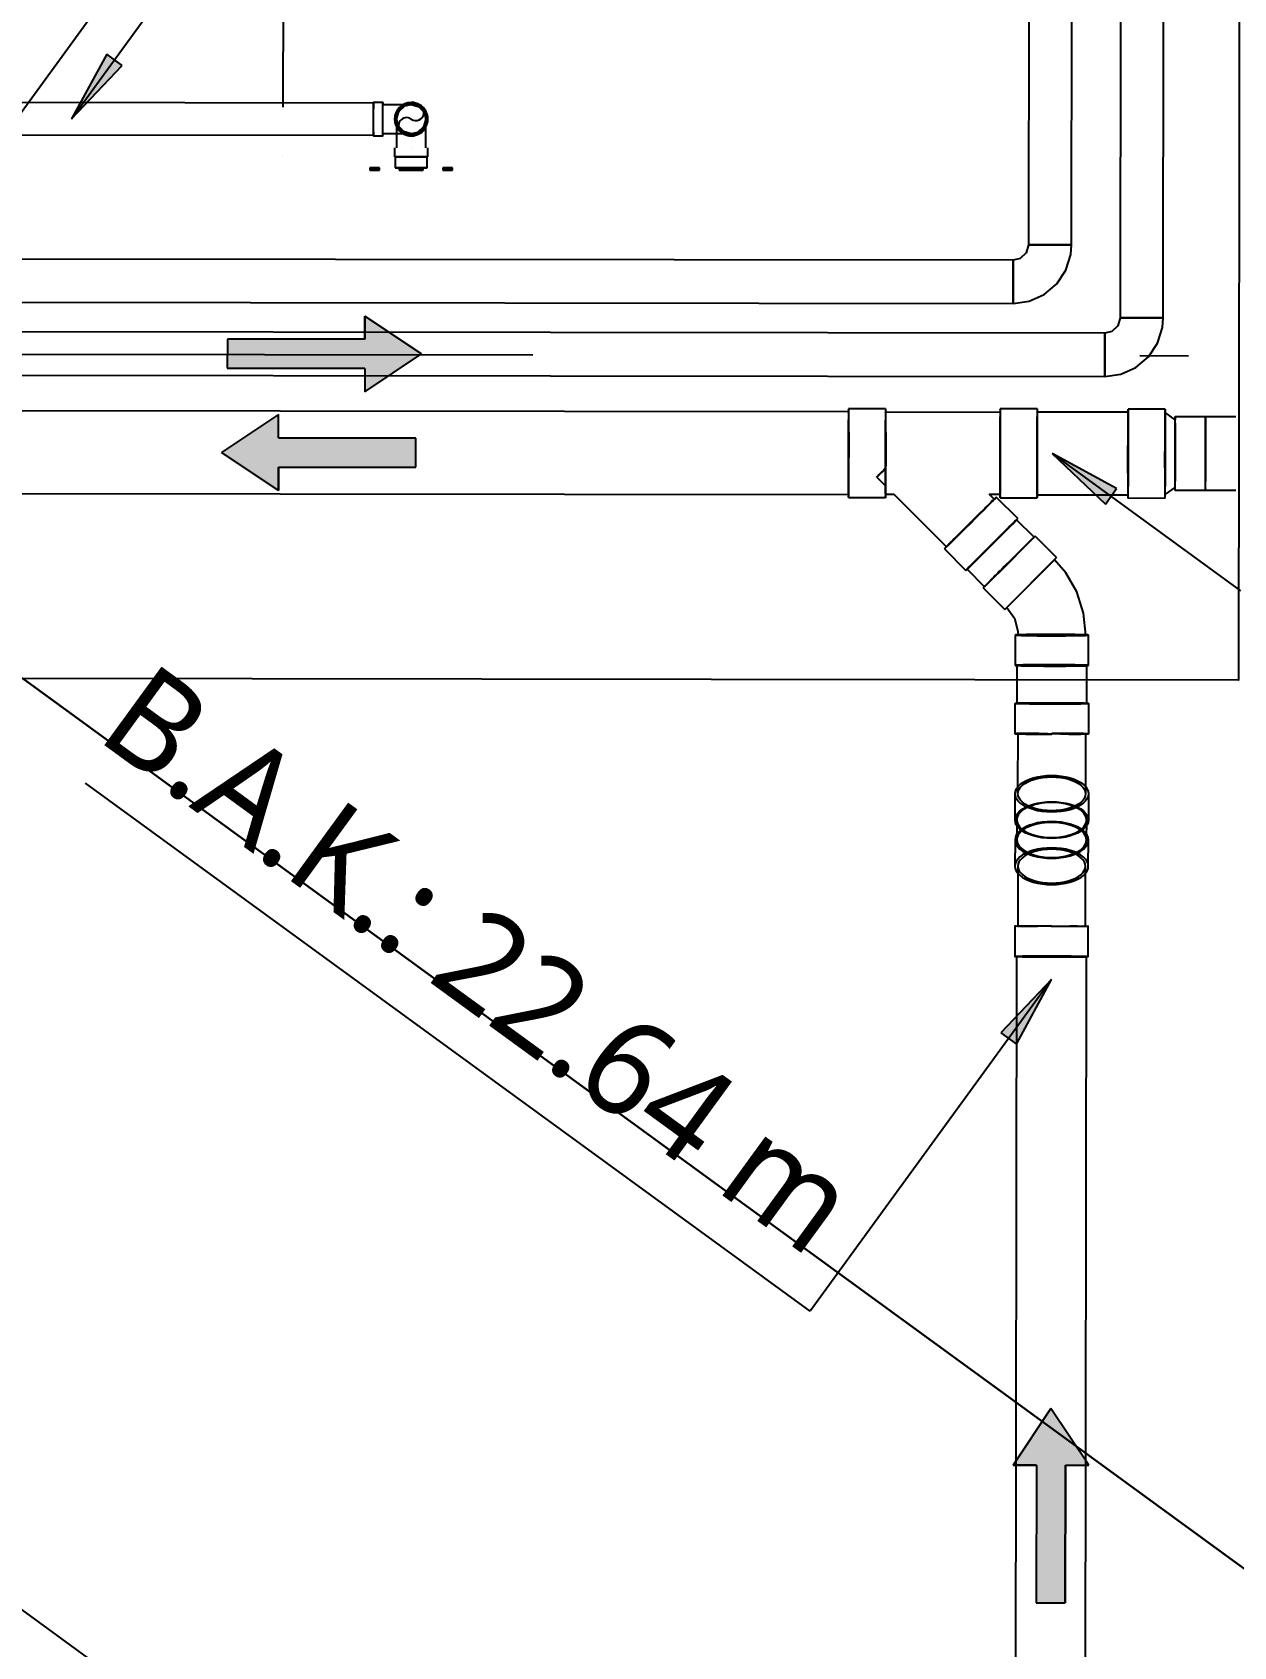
# Model space of a CAD drawing. Header units: millimetres. Extents: x 400382 to 401500, y 4543975 to 4544133.
# Drawn here: x 400856.154 to 400858.628, y 4544068.61 to 4544071.933 of the extents above; entities that cross this region are included whole.
import ezdxf

# ---------------------------------------------------------------- set-up
doc = ezdxf.new("R2010")
doc.units = ezdxf.units.MM
for name, pattern in [('ACAD_ISO05W100', [33, 24, -3, 0, -3, 0, -3]), ('AKS', [3, 2.5, -0.25, 0, -0.25]), ('CENTER', [2, 1.25, -0.25, 0.25, -0.25]), ('DASHDOT2', [0.5, 0.25, -0.125, 0, -0.125])]:
    doc.linetypes.add(name, pattern=pattern)
for name, color, linetype in [('aks prota', 2, 'AKS'), ('iderzi_PROTA', 3, 'Continuous'), ('kiriş prota', 6, 'Continuous'), ('kolon tarama prota', 252, 'Continuous'), ('merdiven prota', 2, 'Continuous'), ('PRT-AL-TUNEL_EKSENI', 14, 'DASHDOT2'), ('skesit prota', 7, 'Continuous'), ('TARAMA', 8, 'Continuous')]:
    doc.layers.add(name, color=color, linetype=linetype)
doc.styles.add('Segoe UI Light_1', font='', dxfattribs={"height": 200})
doc.styles.get('Segoe UI Light_1').set_extended_font_data('Segoe UI Light')

# ---------------------------------------------------------------- blocks, each defined once
blk = doc.blocks.new('Flow Direction - Flow Direction _25mm_-1035271-_17_70 m  ARA KAT')
at = {"layer": 'TARAMA'}
blk.add_hatch(color=256, dxfattribs=at).paths.add_polyline_path([(0, 0), (-117, -78), (-117, -30), (-400, -30), (-400, 30), (-117, 30), (-117, 78)], flags=0)
for p, q in [((0, 0), (-117, 78)), ((-117, 78), (-117, 30)), ((-117, 78), (0, 0)), ((-117, 30), (-117, 78)), ((-117, 30), (-400, 30)), ((-400, 30), (-400, -30)), ((-117, 30), (-400, 30)), ((-400, 30), (-400, -30)), ((-117, -78), (0, 0)), ((-117, -78), (0, 0)), ((-400, -30), (-117, -30)), ((-117, -30), (-400, -30)), ((-117, -30), (-117, -78)), ((-117, -30), (-117, -78))]:
    blk.add_line(p, q, dxfattribs=at)
blk = doc.blocks.new('17.60 mekanik')
at = {"layer": 'kolon tarama prota'}
for points in [[(144676.09, 61564.79), (144686.5, 61575.77), (144683.31, 61578.09)], [(144878.06, 61496.15), (144889.04, 61485.74), (144891.36, 61488.93)], [(144878.08, 61387.86), (144867.66, 61376.89), (144870.86, 61374.57)]]:
    blk.add_hatch(color=256, dxfattribs=at).paths.add_polyline_path(points, flags=0)
for p, q in [((144892.02, 62434.13), (144892.02, 61524.06)), ((144900.91, 61524.06), (144900.91, 62434.13)), ((144873.13, 62415.24), (144873.13, 61539.06)), ((144882.02, 61539.06), (144882.02, 62415.24)), ((144676.09, 61564.79), (144715.6, 61619.17)), ((144640.54, 61531.46), (144687.31, 61595.84)), ((144683.31, 61578.09), (144676.09, 61564.79)), ((144686.5, 61575.77), (144683.31, 61578.09)), ((144676.09, 61564.79), (144686.5, 61575.77)), ((144738.25, 61568.09), (144631.81, 61568.09)), ((144740.16, 61568.23), (144738.25, 61568.23)), ((144631.81, 61561.49), (144738.25, 61561.49)), ((144738.25, 61561.36), (144740.16, 61561.36)), ((144742.6, 61558.92), (144742.6, 61557.01)), ((144742.73, 61557.01), (144742.73, 61554.79)), ((144746.03, 61557.01), (144742.73, 61557.01)), ((144742.73, 61557.01), (144746.03, 61557.01)), ((144746.03, 61558.92), (144746.03, 61558.92)), ((144746.03, 61558.92), (144746.03, 61558.92)), ((144746.03, 61558.92), (144746.03, 61558.92)), ((144746.03, 61558.92), (144746.03, 61558.92)), ((144749.33, 61557.01), (144746.03, 61557.01)), ((144746.03, 61557.01), (144749.33, 61557.01)), ((144746.03, 61557.01), (144746.03, 61557.01)), ((144746.03, 61557.01), (144746.03, 61557.01)), ((144749.33, 61554.79), (144749.33, 61557.01)), ((144749.46, 61557.01), (144749.46, 61558.92)), ((144737.53, 61554.79), (144737.53, 61554.29)), ((144737.53, 61554.79), (144739.53, 61554.79)), ((144739.53, 61554.79), (144737.53, 61554.79)), ((144737.53, 61554.29), (144739.53, 61554.29)), ((144739.53, 61554.29), (144737.53, 61554.29)), ((144739.53, 61554.29), (144739.53, 61554.79)), ((144746.03, 61554.79), (144742.73, 61554.79)), ((144742.73, 61554.79), (144746.03, 61554.79)), ((144743.53, 61554.79), (144743.53, 61554.29)), ((144743.53, 61554.79), (144748.53, 61554.79)), ((144748.53, 61554.79), (144743.53, 61554.79)), ((144743.53, 61554.29), (144748.53, 61554.29)), ((144748.53, 61554.29), (144743.53, 61554.29)), ((144749.33, 61554.79), (144746.03, 61554.79)), ((144746.03, 61554.79), (144749.33, 61554.79)), ((144748.53, 61554.29), (144748.53, 61554.79)), ((144752.53, 61554.79), (144752.53, 61554.29)), ((144752.53, 61554.79), (144754.53, 61554.79)), ((144754.53, 61554.79), (144752.53, 61554.79)), ((144752.53, 61554.29), (144754.53, 61554.29)), ((144754.53, 61554.29), (144752.53, 61554.29)), ((144754.53, 61554.29), (144754.53, 61554.79)), ((144873.13, 61539.06), (144877.58, 61539.06)), ((144877.58, 61539.06), (144873.13, 61539.06)), ((144882.02, 61539.06), (144873.13, 61539.06)), ((144873.13, 61539.06), (144882.02, 61539.06)), ((144877.58, 61539.06), (144882.02, 61539.06)), ((144882.02, 61539.06), (144877.58, 61539.06)), ((144869.98, 61535.9), (144485.52, 61535.9)), ((144869.98, 61535.9), (144869.98, 61531.46)), ((144869.98, 61531.46), (144869.98, 61535.9)), ((144869.98, 61527.01), (144869.98, 61535.9)), ((144869.98, 61535.9), (144869.98, 61527.01)), ((144869.98, 61531.46), (144869.98, 61527.01)), ((144869.98, 61527.01), (144869.98, 61531.46)), ((144485.52, 61527.01), (144869.98, 61527.01)), ((144896.47, 61524.06), (144892.02, 61524.06)), ((144892.02, 61524.06), (144896.47, 61524.06)), ((144900.91, 61524.06), (144892.02, 61524.06)), ((144892.02, 61524.06), (144900.91, 61524.06)), ((144900.91, 61524.06), (144896.47, 61524.06)), ((144896.47, 61524.06), (144900.91, 61524.06)), ((144888.87, 61520.9), (144601.1, 61520.9)), ((144888.87, 61520.9), (144888.87, 61516.46)), ((144888.87, 61516.46), (144888.87, 61520.9)), ((144888.87, 61512.01), (144888.87, 61520.9)), ((144888.87, 61520.9), (144888.87, 61512.01)), ((144888.87, 61516.46), (144888.87, 61512.01)), ((144888.87, 61512.01), (144888.87, 61516.46)), ((144601.1, 61512.01), (144888.87, 61512.01)), ((144836.16, 61504.65), (144498.25, 61504.65)), ((144843.78, 61505.31), (144836.16, 61505.31)), ((144867.38, 61504.57), (144843.78, 61504.57)), ((144875, 61505.31), (144867.38, 61505.31)), ((144893.71, 61504.65), (144875, 61504.65)), ((144901.33, 61505.31), (144893.71, 61505.31)), ((144903.39, 61503.11), (144901.33, 61504.57)), ((144909.64, 61503.7), (144903.39, 61503.7)), ((144915.89, 61503.7), (144909.64, 61503.7)), ((144878.06, 61496.15), (144889.04, 61485.74)), ((144891.36, 61488.93), (144878.06, 61496.15)), ((144878.06, 61496.15), (144916.89, 61467.94)), ((144841.98, 61491.23), (144843.78, 61489.44)), ((144843.83, 61493.03), (144843.72, 61493.03)), ((144498.25, 61487.65), (144836.16, 61487.65)), ((144843.78, 61487.74), (144845.47, 61487.74)), ((144845.47, 61487.74), (144856.33, 61476.88)), ((144865.15, 61487.74), (144867.38, 61487.74)), ((144866.17, 61486.72), (144865.15, 61487.74)), ((144875, 61487.65), (144893.71, 61487.65)), ((144889.04, 61485.74), (144891.36, 61488.93)), ((144901.33, 61487.74), (144903.39, 61489.2)), ((144903.39, 61488.6), (144909.64, 61488.6)), ((144909.64, 61488.6), (144915.89, 61488.6)), ((144836.16, 61487), (144843.78, 61487)), ((144871.01, 61482.72), (144866.59, 61487.14)), ((144867.38, 61487), (144875, 61487)), ((144893.71, 61487), (144901.33, 61487)), ((144874.36, 61478.88), (144870.76, 61482.47)), ((144874.6, 61479.12), (144863.93, 61468.45)), ((144863.93, 61468.45), (144874.6, 61479.12)), ((144879.02, 61474.7), (144874.6, 61479.12)), ((144855.91, 61476.46), (144860.33, 61472.04)), ((144879.02, 61474.7), (144868.35, 61464.03)), ((144868.35, 61464.03), (144879.02, 61474.7)), ((144878.6, 61474.28), (144868.77, 61464.45)), ((144868.77, 61464.45), (144878.6, 61474.28)), ((144860.58, 61472.29), (144864.17, 61468.69)), ((144863.93, 61468.45), (144868.35, 61464.03)), ((144870.53, 61458.75), (144870.53, 61452.51)), ((144885.63, 61452.51), (144885.63, 61458.75)), ((144870.88, 61452.51), (144870.88, 61444.69)), ((144885.28, 61444.69), (144885.28, 61452.51)), ((144828.45, 61319.55), (144679.15, 61428.02)), ((144870.88, 61420.68), (144870.88, 61416.59)), ((144885.28, 61416.59), (144885.28, 61420.68)), ((144870.53, 61416.59), (144870.53, 61411.18)), ((144885.63, 61411.18), (144885.63, 61416.59)), ((144870.53, 61398.83), (144870.53, 61392.58)), ((144885.63, 61392.58), (144885.63, 61398.83)), ((144870.88, 61392.58), (144870.87, 60900.74)), ((144885.27, 60900.74), (144885.28, 61392.58)), ((144878.08, 61387.86), (144828.45, 61319.55)), ((144878.08, 61387.86), (144867.66, 61376.89)), ((144870.86, 61374.57), (144878.08, 61387.86)), ((144867.66, 61376.89), (144870.86, 61374.57))]:
    blk.add_line(p, q, dxfattribs=at)
at = {"layer": 'kolon tarama prota', "extrusion": (0, 0, -1)}
for p, q in [((144870.53, 61438.44), (144870.53, 61444.69)), ((144885.63, 61444.69), (144885.63, 61438.44)), ((144870.53, 61420.68), (144870.53, 61426.09)), ((144885.63, 61426.09), (144885.63, 61420.68))]:
    blk.add_line(p, q, dxfattribs=at)
at = {"layer": 'kolon tarama prota', "flags": 128}
for points in [[(144740.16, 61567.81), (144742.47, 61567.81), (144744.4, 61567.81), (144745.65, 61567.81), (144746.03, 61567.81)], [(144743.01, 61564.79), (144743.48, 61566.4), (144744.73, 61567.51), (144746.03, 61567.81)], [(144746.03, 61567.81), (144747.64, 61567.35), (144748.75, 61566.1), (144749.05, 61564.79)], [(144743.01, 61564.79), (144743.01, 61564.32), (144743.01, 61562.99), (144743.01, 61561.01), (144743.01, 61558.92)], [(144746.03, 61561.78), (144744.42, 61562.24), (144743.31, 61563.49), (144743.01, 61564.79)], [(144749.05, 61564.79), (144748.58, 61563.19), (144747.33, 61562.07), (144746.03, 61561.78)], [(144749.05, 61558.92), (144749.05, 61561.22), (144749.05, 61563.16), (144749.05, 61564.41), (144749.05, 61564.79)], [(144746.03, 61561.78), (144745.56, 61561.78), (144744.23, 61561.78), (144742.24, 61561.78), (144740.16, 61561.78)], [(144873.13, 61539.06), (144872.67, 61537.41), (144871.41, 61536.25), (144869.98, 61535.9)], [(144869.98, 61527.01), (144873.32, 61527.49), (144876.4, 61528.87), (144878.97, 61531.05), (144880.84, 61533.86), (144881.86, 61537.08), (144882.02, 61539.06)], [(144892.02, 61524.06), (144891.56, 61522.41), (144890.3, 61521.25), (144888.87, 61520.9)], [(144888.87, 61512.01), (144892.21, 61512.49), (144895.29, 61513.87), (144897.86, 61516.05), (144899.73, 61518.86), (144900.75, 61522.08), (144900.91, 61524.06)], [(144885.04, 61458.75), (144884.56, 61463.3), (144883.16, 61467.64), (144880.89, 61471.6), (144878.6, 61474.28)], [(144868.77, 61464.45), (144870.35, 61462.2), (144871.08, 61459.54), (144871.12, 61458.75)], [(144871.12, 61411.18), (144871.12, 61406.72), (144871.12, 61401.96), (144871.12, 61398.83)], [(144885.04, 61398.83), (144885.04, 61403.69), (144885.04, 61408.36), (144885.04, 61411.18)]]:
    blk.add_lwpolyline(points, dxfattribs=at)
at = {"layer": 'kolon tarama prota', "extrusion": (0, 0, -1), "flags": 128}
for points in [[(-144871.12, 61426.09), (-144871.12, 61430.55), (-144871.12, 61435.31), (-144871.12, 61438.44)], [(-144885.04, 61438.44), (-144885.04, 61433.58), (-144885.04, 61428.91), (-144885.04, 61426.09)]]:
    blk.add_lwpolyline(points, dxfattribs=at)
at = {"layer": 'kolon tarama prota'}
for centre, radius, start, end in [((144746.03, 61564.79), 3.43, 90, 270), ((144746.03, 61564.79), 3.43, 90, 270), ((144746.03, 61564.79), 3.43, 0, 180), ((144746.03, 61564.79), 3.43, 0, 180), ((144746.03, 61564.79), 3.02, 90, 270), ((144746.03, 61564.79), 3.02, 0, 180), ((144746.03, 61564.79), 3.3, 324, 144), ((144746.03, 61564.79), 3.43, 270, 90), ((144746.03, 61564.79), 3.43, 270, 90), ((144746.03, 61564.79), 3.02, 270, 90), ((144747, 61566.13), 1.65, 234, 54), ((144746.03, 61564.79), 3.43, 180, 0), ((144746.03, 61564.79), 3.43, 180, 0), ((144746.03, 61564.79), 3.3, 144, 324), ((144746.03, 61564.79), 3.02, 180, 0), ((144745.06, 61563.46), 1.65, 54, 234)]:
    blk.add_arc(centre, radius, start, end, dxfattribs=at)
for centre, major_axis, ratio, start_param, end_param in [((144738.25, 61564.79), (0, 3.43), 0.01, 4.712389, 7.853982), ((144738.25, 61564.79), (0, 3.3), 0.01, 0, 1.570796), ((144738.25, 61564.79), (0, 3.3), 0.01, 4.712389, 6.283185), ((144740.16, 61564.79), (0, 3.43), 0.01, 4.712389, 7.853982), ((144740.16, 61564.79), (0, 3.02), 0.01, 4.712389, 7.853982), ((144738.25, 61564.79), (0, 3.3), 0.01, 1.570796, 3.141593), ((144738.25, 61564.79), (0, 3.43), 0.01, 1.570796, 4.712389), ((144738.25, 61564.79), (0, 3.3), 0.01, 3.141593, 4.712389), ((144740.16, 61564.79), (0, 3.43), 0.01, 1.570796, 4.712389), ((144740.16, 61564.79), (0, 3.02), 0.01, 1.570796, 4.712389), ((144836.16, 61496.15), (0, 9.16), 0.01, 0, 3.141593), ((144836.16, 61496.15), (0, 8.5), 0.009991, 0, 1.570796), ((144836.16, 61496.15), (0, 9.16), 0.01, 3.141593, 6.283185), ((144836.16, 61496.15), (0, 8.5), 0.009991, 4.712389, 6.283185), ((144843.78, 61496.15), (0, 9.16), 0.01, 0, 3.141593), ((144843.78, 61496.15), (0, 8.41), 0.01, 0, 3.141593), ((144843.78, 61496.15), (0, 9.16), 0.01, 3.141593, 6.283185), ((144843.78, 61496.15), (0, 8.41), 0.01, 3.141593, 6.283185), ((144867.38, 61496.15), (0, 9.16), 0.01, 0, 3.141593), ((144867.38, 61496.15), (0, 8.41), 0.01, 0, 3.141593), ((144867.38, 61496.15), (0, 9.16), 0.01, 3.141593, 6.283185), ((144867.38, 61496.15), (0, 8.41), 0.01, 3.141593, 6.283185), ((144875, 61496.15), (0, 9.16), 0.01, 0, 3.141593), ((144875, 61496.15), (0, 8.5), 0.009913, 0, 1.570796), ((144875, 61496.15), (0, 9.16), 0.01, 3.141593, 6.283185), ((144875, 61496.15), (0, 8.5), 0.009913, 4.712389, 6.283185), ((144893.71, 61496.15), (0, 9.16), 0.009913, 0.009952, 3.151545), ((144893.71, 61496.15), (0, 8.5), 0.009913, 0, 1.570796), ((144893.71, 61496.15), (0, 9.16), 0.009913, 3.151545, 6.293138), ((144893.71, 61496.15), (0, 8.5), 0.009913, 4.712389, 6.283185), ((144901.33, 61496.15), (0, 9.16), 0.009913, 0.009952, 3.151545), ((144901.33, 61496.15), (0, 9.16), 0.009913, 3.151545, 6.293138), ((144903.39, 61496.15), (0, 7.55), 0.009913, 4.722341, 7.863934), ((144909.64, 61496.15), (0, 7.55), 0.009913, 4.722341, 7.863934), ((144909.64, 61496.15), (0, 7.55), 0.009913, 0.009952, 3.151545), ((144909.64, 61496.15), (0, 7.55), 0.009913, 3.151545, 6.293138), ((144836.16, 61496.15), (0, 8.5), 0.009991, 1.570796, 3.141593), ((144836.16, 61496.15), (0, 8.5), 0.009991, 3.141593, 4.712389), ((144875, 61496.15), (0, 8.5), 0.009913, 1.570796, 3.141593), ((144875, 61496.15), (0, 8.5), 0.009913, 3.141593, 4.712389), ((144893.71, 61496.15), (0, 8.5), 0.009913, 1.570796, 3.141593), ((144893.71, 61496.15), (0, 8.5), 0.009913, 3.141593, 4.712389), ((144903.39, 61496.15), (0, 7.55), 0.009913, 1.580749, 4.722341), ((144909.64, 61496.15), (0, 7.55), 0.009913, 1.580749, 4.722341), ((144846.9, 61496.15), (4.92, 4.92), 0.007071, 2.265588, 3.148664), ((144846.9, 61496.15), (4.92, 4.92), 0.007071, 3.148664, 4.031739), ((144861.25, 61481.8), (5.34, 5.34), 0.007071, 0.007071, 3.148664), ((144861.25, 61481.8), (5.34, 5.34), 0.007071, 3.148664, 6.290256), ((144861.25, 61481.8), (4.92, 4.92), 0.007071, 0.007071, 3.148664), ((144861.25, 61481.8), (4.92, 4.92), 0.007071, 3.148664, 6.290256), ((144865.67, 61477.38), (5.34, 5.34), 0.007071, 0.007071, 3.148664), ((144865.67, 61477.38), (5.34, 5.34), 0.007071, 3.148664, 6.290256), ((144865.67, 61477.38), (5.09, 5.09), 0.007071, 0, 1.570796), ((144865.67, 61477.38), (5.09, 5.09), 0.007071, 4.712389, 6.283185), ((144865.67, 61477.38), (5.09, 5.09), 0.007071, 1.570796, 3.141593), ((144865.67, 61477.38), (5.09, 5.09), 0.007071, 3.141593, 4.712389), ((144869.26, 61473.79), (5.09, 5.09), 0.007071, 0, 1.570796), ((144869.26, 61473.79), (5.09, 5.09), 0.007071, 4.712389, 6.283185), ((144869.26, 61473.79), (5.09, 5.09), 0.007071, 1.570796, 3.141593), ((144869.26, 61473.79), (5.09, 5.09), 0.007071, 3.141593, 4.712389), ((144878.08, 61458.75), (7.55, 0), 0.017213, 3.124382, 6.265974), ((144878.08, 61458.75), (7.55, 0), 0.017213, 6.265974, 9.407567), ((144878.08, 61458.75), (6.96, 0), 0.017213, 3.124382, 6.265974), ((144878.08, 61458.75), (6.96, 0), 0.017213, 6.265974, 9.407567), ((144878.08, 61452.51), (7.55, 0), 0.017213, 3.124382, 6.265974), ((144878.08, 61452.51), (7.55, 0), 0.017213, 6.265974, 9.407567), ((144878.08, 61452.51), (7.2, 0), 0.01, 1.570796, 3.141593), ((144878.08, 61452.51), (7.2, 0), 0.01, 3.141593, 4.712389), ((144878.08, 61452.51), (7.2, 0), 0.01, 0, 1.570796), ((144878.08, 61452.51), (7.2, 0), 0.01, 4.712389, 6.283185), ((144878.08, 61444.69), (7.2, 0), 0.01, 1.570796, 3.141593), ((144878.08, 61444.69), (7.2, 0), 0.01, 3.141593, 4.712389), ((144878.08, 61444.69), (7.2, 0), 0.01, 0, 1.570796), ((144878.08, 61444.69), (7.2, 0), 0.01, 4.712389, 6.283185), ((144878.08, 61420.68), (7.2, 0), 0.5, 1.570796, 3.141593), ((144878.08, 61420.68), (7.2, 0), 0.5, 0, 1.570796), ((144878.08, 61416.59), (7.55, 0), 0.5, 1.570796, 4.712389), ((144878.08, 61420.68), (7.2, 0), 0.5, 3.141593, 4.712389), ((144878.08, 61416.59), (7.2, 0), 0.5, 1.570796, 3.141593), ((144878.08, 61420.68), (7.2, 0), 0.5, 4.712389, 6.283185), ((144878.08, 61416.59), (7.55, 0), 0.5, 4.712389, 7.853982), ((144878.08, 61416.59), (7.2, 0), 0.5, 0, 1.570796), ((144878.08, 61411.18), (7.55, 0), 0.5, 1.570796, 4.712389), ((144878.08, 61416.59), (7.2, 0), 0.5, 3.141593, 4.712389), ((144878.08, 61411.18), (6.96, 0), 0.5, 1.570796, 4.712389), ((144878.08, 61416.59), (7.2, 0), 0.5, 4.712389, 6.283185), ((144878.08, 61411.18), (7.55, 0), 0.5, 4.712389, 7.853982), ((144878.08, 61411.18), (6.96, 0), 0.5, 4.712389, 7.853982), ((144878.08, 61398.83), (7.55, 0), 0.01, 1.570796, 4.712389), ((144878.08, 61398.83), (6.96, 0), 0.01, 1.570796, 4.712389), ((144878.08, 61398.83), (7.55, 0), 0.01, 4.712389, 7.853982), ((144878.08, 61398.83), (6.96, 0), 0.01, 4.712389, 7.853982), ((144878.08, 61392.58), (7.55, 0), 0.01, 1.570796, 4.712389), ((144878.08, 61392.58), (7.2, 0), 0.01, 1.570796, 3.141593), ((144878.08, 61392.58), (7.2, 0), 0.01, 3.141593, 4.712389), ((144878.08, 61392.58), (7.2, 0), 0.01, 0, 1.570796), ((144878.08, 61392.58), (7.55, 0), 0.01, 4.712389, 7.853982), ((144878.08, 61392.58), (7.2, 0), 0.01, 4.712389, 6.283185)]:
    blk.add_ellipse(centre, major_axis=major_axis, ratio=ratio, start_param=start_param, end_param=end_param, dxfattribs=at)
at = {"layer": 'kolon tarama prota', "extrusion": (0, 0, -1)}
for centre, major_axis, ratio, start_param, end_param in [((144878.08, 61444.69), (7.55, 0), 0.01, 1.570796, 4.712389), ((144878.08, 61444.69), (7.55, 0), 0.01, 4.712389, 7.853982), ((144878.08, 61438.44), (7.55, 0), 0.01, 1.570796, 4.712389), ((144878.08, 61438.44), (6.96, 0), 0.01, 1.570796, 4.712389), ((144878.08, 61438.44), (7.55, 0), 0.01, 4.712389, 7.853982), ((144878.08, 61438.44), (6.96, 0), 0.01, 4.712389, 7.853982), ((144878.08, 61426.09), (7.55, 0), 0.5, 1.570796, 4.712389), ((144878.08, 61426.09), (6.96, 0), 0.5, 1.570796, 4.712389), ((144878.08, 61426.09), (7.55, 0), 0.5, 4.712389, 7.853982), ((144878.08, 61426.09), (6.96, 0), 0.5, 4.712389, 7.853982), ((144878.08, 61420.68), (7.55, 0), 0.5, 1.570796, 4.712389), ((144878.08, 61420.68), (7.55, 0), 0.5, 4.712389, 7.853982)]:
    blk.add_ellipse(centre, major_axis=major_axis, ratio=ratio, start_param=start_param, end_param=end_param, dxfattribs=at)
at = {"layer": 'kolon tarama prota', "xscale": 0.1, "yscale": 0.1, "zscale": 0.1}
blk.add_blockref('Flow Direction - Flow Direction _25mm_-1035271-_17_70 m  ARA KAT', (144748.23, 61516.46), dxfattribs=at)
for p, rotation in [((144707.07, 61496.15), 179.9999999999999), ((144878.08, 61299.56), 89.99895827291203)]:
    blk.add_blockref('Flow Direction - Flow Direction _25mm_-1035271-_17_70 m  ARA KAT', p, dxfattribs=dict(at, rotation=rotation))
at = {"layer": 'kolon tarama prota', "insert": (144692.71, 61453.52), "char_height": 20, "width": 213.6595, "attachment_point": 1, "rotation": 324, "line_spacing_factor": 1.142579, "style": 'Segoe UI Light_1'}
blk.add_mtext('B.A.K.: 22.64 m', dxfattribs=at)

msp = doc.modelspace()

# ---------------------------------------------------------------- linework, layer by layer
at = {"layer": 'aks prota', "ltscale": 10}
msp.add_line((400863.3051, 4544063.4612), (400768.7905, 4544132.3106), dxfattribs=at)
at = {"layer": 'iderzi_PROTA', "linetype": 'ACAD_ISO05W100', "lineweight": 30, "ltscale": 2}
msp.add_lwpolyline([(400842.6053, 4544076.7371), (400847.345, 4544076.7312), (400847.3438, 4544075.6993), (400849.1395, 4544075.697), (400849.8533, 4544075.1771), (400852.8784, 4544072.974), (400853.1592, 4544072.7695), (400853.4401, 4544072.565), (400854.339, 4544071.9103), (400854.3374, 4544070.6047), (400856.1343, 4544070.6025), (400857.55, 4544069.571), (400858.1663, 4544069.1223), (400858.6354, 4544068.7803), (400860.0808, 4544067.7271), (400860.0776, 4544065.1653)], dxfattribs=at)
at = {"layer": 'kiriş prota'}
for points in [[(400853.4642, 4544091.8735), (400858.6642, 4544091.867), (400858.6376, 4544070.5994), (400857.5516, 4544070.6007), (400856.1343, 4544070.6025), (400854.3374, 4544070.6047), (400854.339, 4544071.9103), (400853.4401, 4544072.5651), (400853.4642, 4544091.8735)], [(400860.0801, 4544066.9652), (400860.0816, 4544067.7271), (400856.1343, 4544070.6025), (400854.3374, 4544070.6047), (400854.339, 4544071.9103), (400849.1395, 4544075.697), (400847.3438, 4544075.6993), (400847.345, 4544076.7315), (400845.0553, 4544076.7344)]]:
    msp.add_lwpolyline(points, dxfattribs=at)
at = {"layer": 'PRT-AL-TUNEL_EKSENI', "ltscale": 10}
msp.add_line((400716.9846, 4544071.4439), (400882.9037, 4544071.2368), dxfattribs=at)
at = {"layer": 'skesit prota', "linetype": 'CENTER', "ltscale": 0.2}
msp.add_line((400856.6709, 4544072.5788), (400856.6698, 4544071.6788), dxfattribs=at)

# ---------------------------------------------------------------- block references
at = {"layer": 'merdiven prota', "xscale": 0.01, "yscale": 0.01, "zscale": 0.01, "rotation": 359.9284577011093}
msp.add_blockref('17.60 mekanik', (399408.7062, 4543457.9141), dxfattribs=at)

doc.saveas('drawing.dxf')
